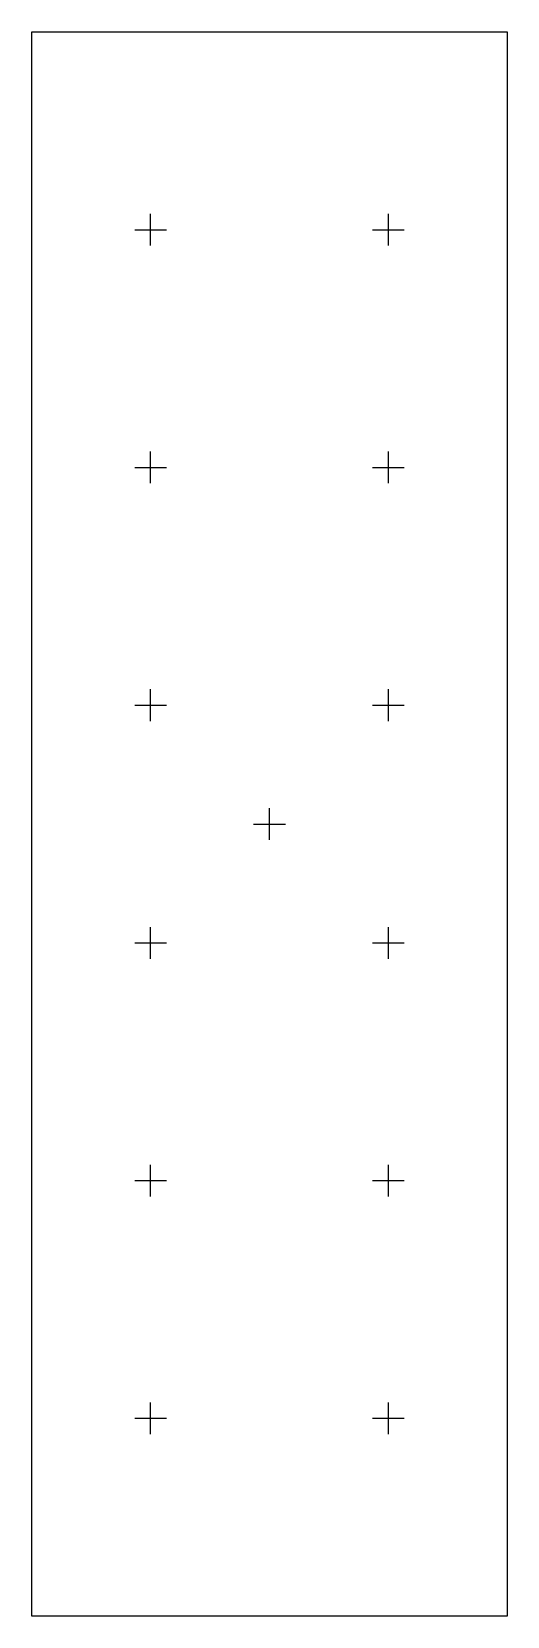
# Model space of a CAD drawing. Header units: millimetres. Extents: x -15 to 15, y -50 to 50.
import ezdxf

# ---------------------------------------------------------------- set-up
doc = ezdxf.new("R2010")
doc.units = ezdxf.units.MM
doc.layers.get('0').update_dxf_attribs({"linetype": 'CONTINUOUS'})

msp = doc.modelspace()

# ---------------------------------------------------------------- linework, layer by layer
for p, q in [((-7.5, 36.5), (-7.5, 38.5)), ((7.5, 36.5), (7.5, 38.5)), ((-8.5, 37.5), (-6.5, 37.5)), ((6.5, 37.5), (8.5, 37.5)), ((-7.5, 21.5), (-7.5, 23.5)), ((7.5, 21.5), (7.5, 23.5)), ((-8.5, 22.5), (-6.5, 22.5)), ((6.5, 22.5), (8.5, 22.5)), ((-7.5, 6.5), (-7.5, 8.5)), ((7.5, 6.5), (7.5, 8.5)), ((-8.5, 7.5), (-6.5, 7.5)), ((6.5, 7.5), (8.5, 7.5)), ((-1, 0), (1, 0)), ((0, -1), (0, 1)), ((-7.5, -8.5), (-7.5, -6.5)), ((7.5, -8.5), (7.5, -6.5)), ((-8.5, -7.5), (-6.5, -7.5)), ((6.5, -7.5), (8.5, -7.5)), ((-7.5, -23.5), (-7.5, -21.5)), ((7.5, -23.5), (7.5, -21.5)), ((-8.5, -22.5), (-6.5, -22.5)), ((6.5, -22.5), (8.5, -22.5)), ((-7.5, -38.5), (-7.5, -36.5)), ((7.5, -38.5), (7.5, -36.5)), ((-8.5, -37.5), (-6.5, -37.5)), ((6.5, -37.5), (8.5, -37.5))]:
    msp.add_line(p, q)
msp.add_lwpolyline([(-15, 50), (15, 50), (15, -50), (-15, -50)], close=True)
for p in [(0, 0), (0, 0), (-7.5, -37.5)]:
    msp.add_point(p)

doc.saveas('drawing.dxf')
